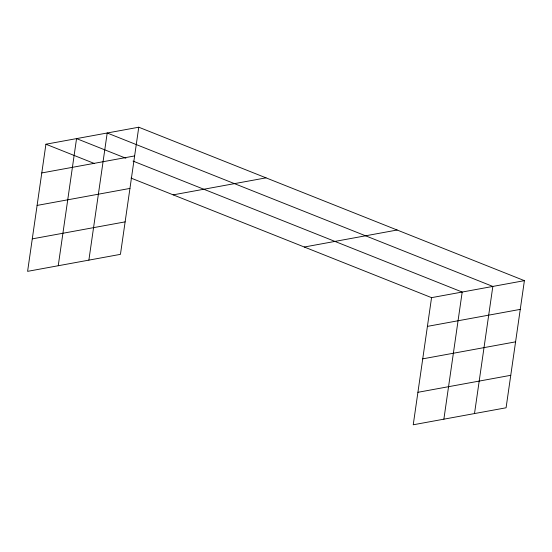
<?xml version="1.0" encoding="UTF-8"?>
<svg xmlns="http://www.w3.org/2000/svg" width="552" height="552" viewBox="0 0 552 552"><rect width="100%" height="100%" fill="white"/><g stroke="black" fill="none" stroke-linecap="round" stroke-linejoin="round"><path stroke-width="0.83" d="M138.766 127.215L45.919 144.217L27.6 271.349L120.446 254.348L138.766 127.215L524.4 280.651L506.08 407.783L413.234 424.785L431.554 297.652L524.4 280.651M58.236 265.74L76.555 138.607L125.87 158.231M88.879 260.123L107.198 132.998L492.832 286.433L474.513 413.558M443.877 419.168L462.19 292.042L133.032 161.08M41.779 172.942L134.626 155.94M37.101 205.42L129.948 188.418M173.176 194.856L266.023 177.854M32.278 238.871L125.125 221.869M304.297 247.02L397.143 230.018M427.414 326.377L520.26 309.375M422.735 358.848L515.582 341.847M417.912 392.306L510.759 375.305M45.919 144.217L94.44 163.523M131.024 178.082L431.554 297.652"/></g></svg>
